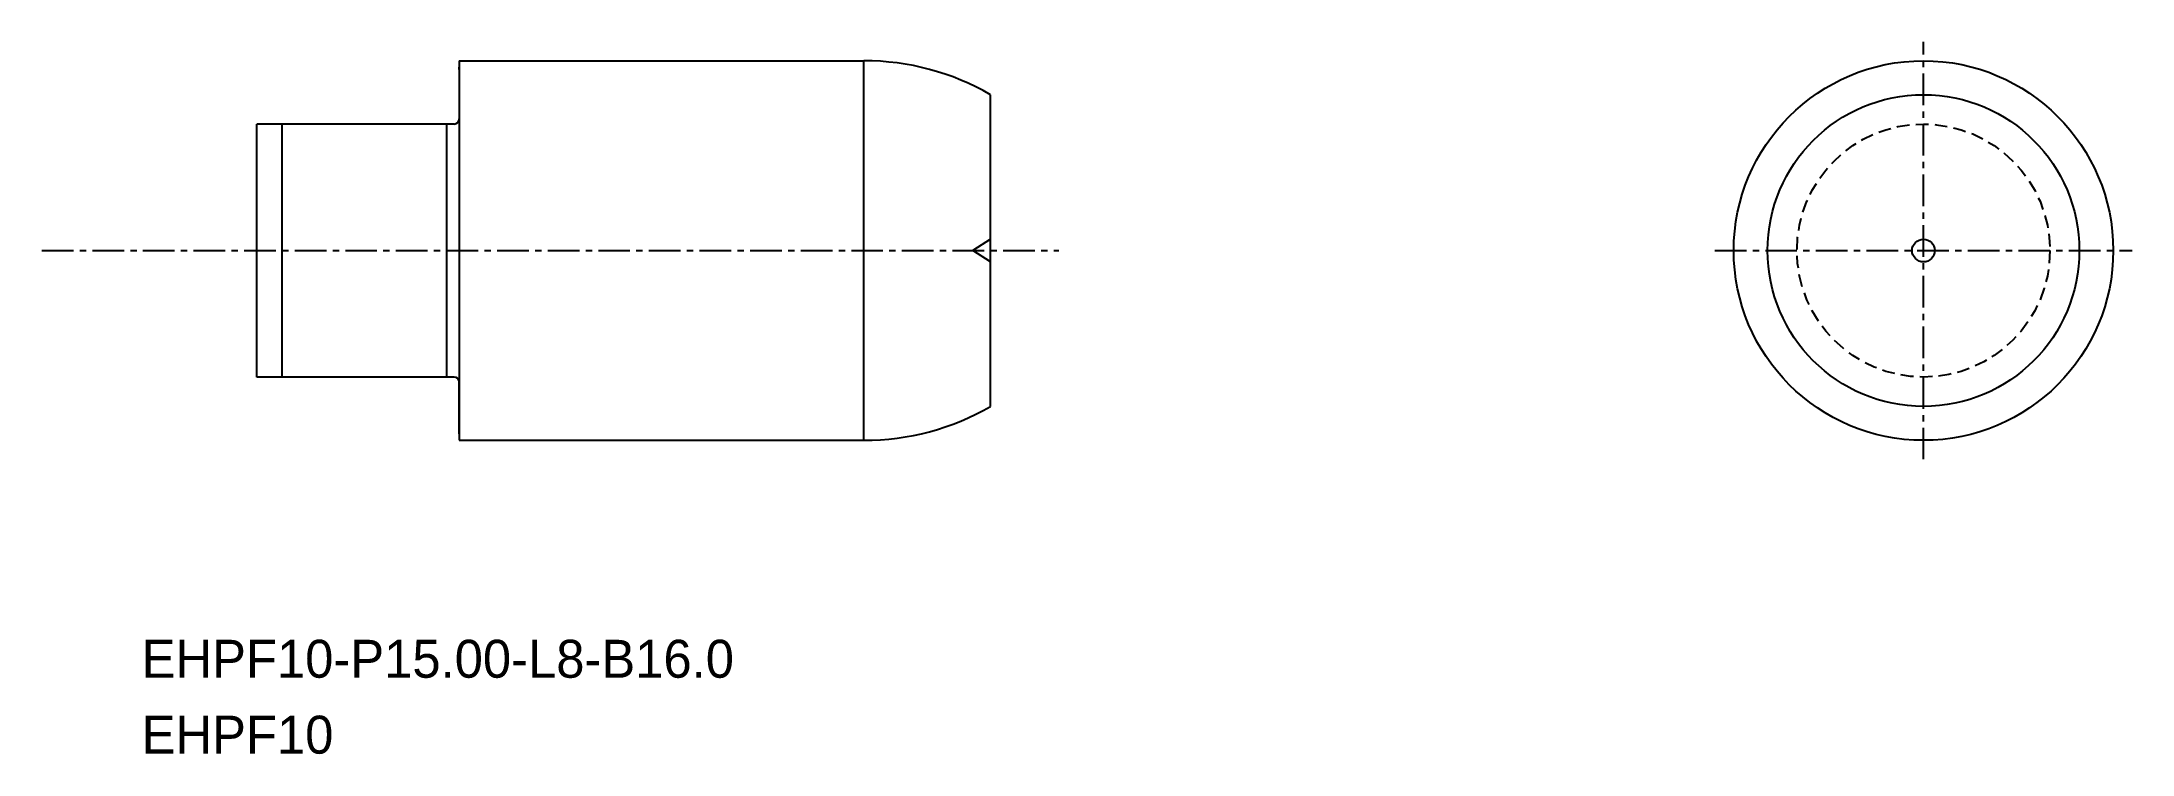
# Model space of a CAD drawing. Extents: x -1875.4 to -1792.7, y -704.1 to -675.9.
import ezdxf

# ---------------------------------------------------------------- set-up
doc = ezdxf.new("R2010")
doc.units = 0
doc.linetypes.add('CENTER', pattern=[2, 1.25, -0.25, 0.25, -0.25])
doc.linetypes.add('DASHED', pattern=[0.75, 0.5, -0.25])
doc.layers.get('0').update_dxf_attribs({"linetype": 'CONTINUOUS'})
doc.layers.add('CENTER', color=1, linetype='CENTER')

msp = doc.modelspace()

# ---------------------------------------------------------------- linework, layer by layer
at = {"color": 7, "linetype": 'CONTINUOUS'}
for p, q in [((-1858.857, -676.678), (-1858.857, -691.678)), ((-1858.857, -676.678), (-1842.857, -676.678)), ((-1842.857, -691.678), (-1842.857, -676.678)), ((-1858.857, -677.028), (-1858.857, -676.928)), ((-1837.857, -690.339), (-1837.857, -678.018)), ((-1859.057, -679.178), (-1866.857, -679.178)), ((-1866.857, -689.178), (-1866.857, -679.178)), ((-1865.857, -689.178), (-1865.857, -679.178)), ((-1859.357, -679.178), (-1859.357, -689.178)), ((-1859.057, -689.178), (-1866.857, -689.178)), ((-1858.857, -691.428), (-1858.857, -689.378)), ((-1858.857, -691.678), (-1842.857, -691.678))]:
    msp.add_line(p, q, dxfattribs=at)
at = {"color": 3}
for p in [(-1837.857, -683.729), (-1837.857, -684.628)]:
    msp.add_line(p, (-1838.55, -684.178), dxfattribs=at)
at = {"color": 7, "linetype": 'CONTINUOUS'}
msp.add_circle((-1800.977, -684.178), 7.5, dxfattribs=at)
for radius in [6.16, 0.45]:
    msp.add_circle((-1800.977, -684.178), radius)
at = {"color": 3, "linetype": 'DASHED'}
msp.add_circle((-1800.977, -684.178), 5, dxfattribs=at)
for centre, start, end in [((-1842.857, -686.678), 60, 90), ((-1842.857, -681.678), 270, 300)]:
    msp.add_arc(centre, 10, start, end)
at = {"color": 7, "linetype": 'CONTINUOUS'}
for centre, start, end in [((-1859.057, -678.978), 270, 0), ((-1859.057, -689.378), 0, 90)]:
    msp.add_arc(centre, 0.2, start, end, dxfattribs=at)
at = {"layer": 'CENTER', "color": 1, "linetype": 'CENTER'}
for p, q in [((-1800.977, -692.428), (-1800.977, -675.928)), ((-1875.357, -684.178), (-1835.161, -684.178)), ((-1809.227, -684.178), (-1792.727, -684.178))]:
    msp.add_line(p, q, dxfattribs=at)

# ---------------------------------------------------------------- texts
for s, p in [('EHPF10-P15.00-L8-B16.0', (-1871.411, -701.061)), ('EHPF10', (-1871.411, -704.061))]:
    msp.add_text(s, height=1.5).set_placement(p)

doc.saveas('drawing.dxf')
